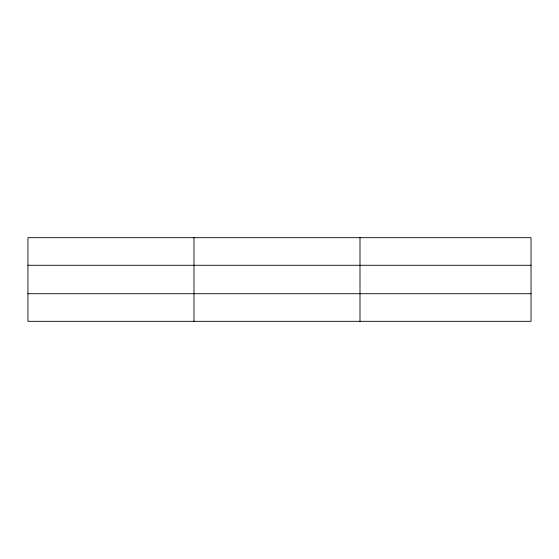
<?xml version="1.0" encoding="UTF-8"?>
<svg xmlns="http://www.w3.org/2000/svg" width="559" height="559" viewBox="0 0 559 559"><rect width="100%" height="100%" fill="white"/><g stroke="black" fill="none" stroke-linecap="round" stroke-linejoin="round"><path stroke-width="0.84" d="M193.973 237.68L193.973 321.32M359.996 237.68L359.996 321.32M531.05 293.72L531.05 321.32L27.95 321.32L27.95 237.68L531.05 237.68L531.05 293.72L27.95 293.72M27.95 265.28L531.05 265.28"/></g></svg>
